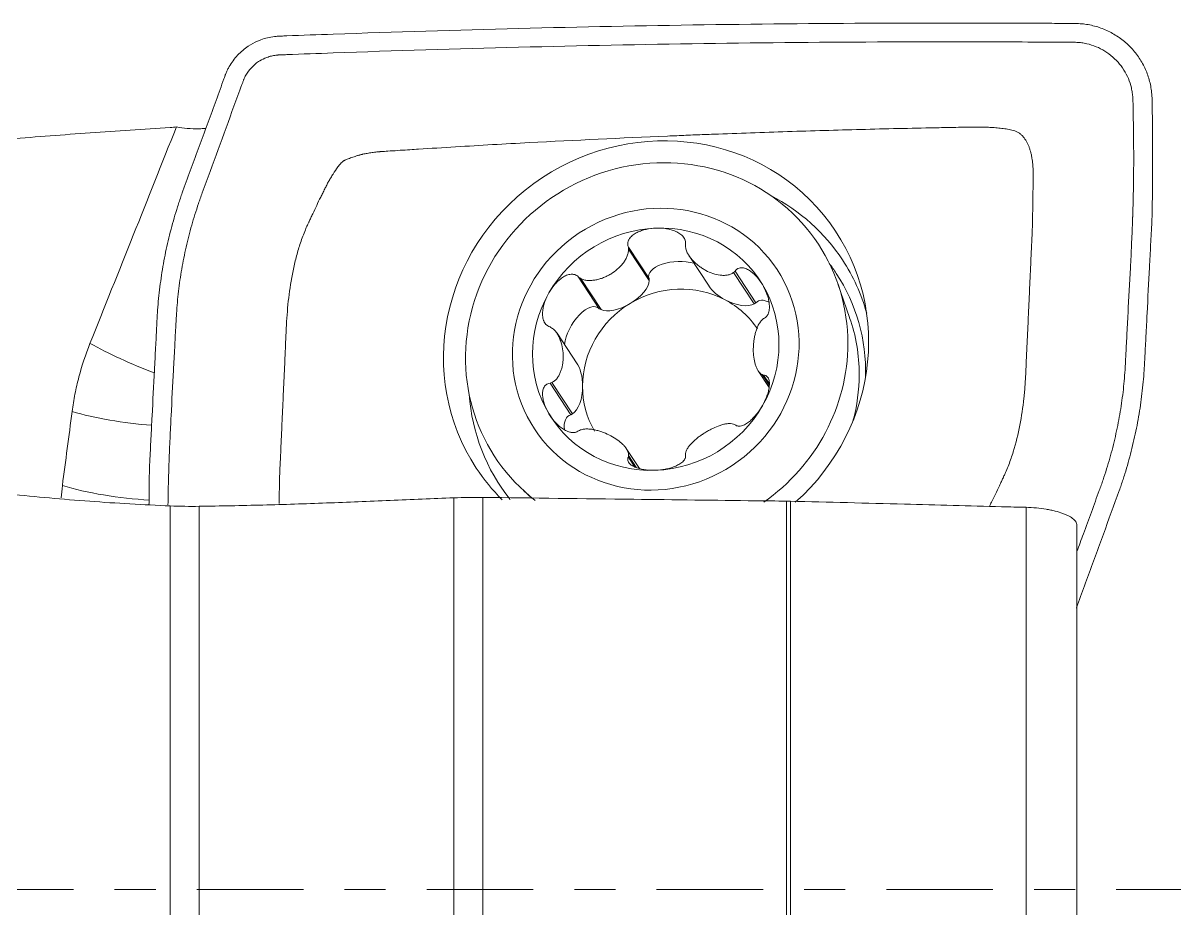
# Model space of a CAD drawing. Header units: millimetres. Extents: x -22 to 156, y -35 to 36.
# Drawn here: x 133.33 to 145.23, y -0.2 to 8.95 of the extents above; entities that cross this region are included whole.
import ezdxf

# ---------------------------------------------------------------- set-up
doc = ezdxf.new("R2010")
doc.units = ezdxf.units.MM
doc.linetypes.add('CENTER', pattern=[47.5, 22, -8.5, 8.5, -8.5])
doc.layers.add('1', color=4, linetype='Continuous')
doc.layers.add('SK4', color=2, linetype='CENTER')

msp = doc.modelspace()

# ---------------------------------------------------------------- linework, layer by layer
at = {"layer": '1', "lineweight": 18}
for p, q in [((139.583, 6.64), (139.798, 6.313)), ((140.21, 6.549), (140.417, 6.235)), ((139.069, 6.328), (139.283, 6.002)), ((139.798, 6.313), (139.797, 6.294)), ((140.687, 6.39), (140.901, 6.064)), ((141.869, 5.91), (141.748, 6.26)), ((139.301, 5.993), (139.283, 6.002)), ((140.901, 6.064), (140.884, 6.053)), ((139.054, 5.432), (138.846, 5.748)), ((140.923, 5.362), (141.038, 5.188)), ((140.981, 5.316), (141.038, 5.23)), ((138.774, 5.232), (138.989, 4.905)), ((139.006, 4.916), (138.989, 4.905)), ((139.698, 4.35), (139.561, 4.558)), ((139.583, 4.469), (139.65, 4.366)), ((138.5, 4.123), (138.585, 4.046)), ((144.218, -7.15), (144.218, 3.766))]:
    msp.add_line(p, q, dxfattribs=at)
at = {"layer": '1', "lineweight": 13}
for p, q in [((139.584, 6.618), (139.797, 6.294)), ((139.088, 6.317), (139.301, 5.993)), ((140.671, 6.377), (140.884, 6.053)), ((138.792, 5.24), (139.006, 4.916)), ((140.966, 5.323), (141.038, 5.213)), ((139.584, 4.486), (139.668, 4.359)), ((137.781, -7.032), (137.781, 4.048)), ((138.078, 4.052), (138.078, -7.19)), ((134.85, -7.876), (134.85, 3.964)), ((135.148, 3.96), (135.148, -7.863)), ((141.216, -1.539), (141.216, 4.014)), ((141.258, 4.013), (141.258, -1.542)), ((143.692, -7.628), (143.692, 3.95))]:
    msp.add_line(p, q, dxfattribs=at)
at = {"layer": '1', "lineweight": 18}
for centre, major_axis, ratio, start_param, end_param in [((139.869, 5.578), (-1.858, -1.222), 0.958644, 1.722104, 0), ((139.876, 5.569), (1.671, 1.099), 0.958644, 0, -2.82162), ((139.866, 5.584), (1.077, 0.709), 0.958644, 1.008079, 2.055277), ((139.866, 5.584), (1.077, 0.709), 0.958644, -0.039118, 1.008079), ((139.876, 5.569), (1.671, 1.099), 0.958644, -0.562717, 0), ((140.092, 6.347), (0.299, 0.015), 0.477772, 0.947105, -3.004332), ((139.529, 6.177), (0.259, 0.157), 0.467015, -1.572769, -0.285884), ((140.092, 5.239), (0.831, 0.547), 0.958644, 0.484481, 1.531678), ((140.656, 6.22), (0.26, -0.134), 0.498384, -2.433973, -1.593896), ((139.866, 5.584), (1.077, 0.709), 0.958644, -1.086316, -0.039118), ((139.866, 5.584), (1.077, 0.709), 0.958644, 2.055277, 3.102474), ((140.092, 5.239), (0.831, 0.547), 0.958644, 0.009953, 0.484481), ((140.656, 6.22), (0.26, -0.134), 0.498384, -1.593896, -0.307012), ((141.069, 5.83), (0.149, -0.249), 0.508046, 2.434131, -2.978458), ((139.116, 5.756), (0.152, 0.258), 0.475142, -0.139495, 2.325265), ((140.092, 5.239), (0.831, 0.547), 0.958644, 1.531678, 2.578876), ((139.529, 6.177), (0.259, 0.157), 0.467015, -2.859653, -1.572769), ((140.085, 5.251), (1.593, 1.048), 0.958644, -0.562717, -0.237759), ((139.876, 5.569), (1.671, 1.099), 0.958644, -1.539556, -0.562717), ((138.965, 5.196), (0.004, 0.294), 0.495448, -1.545751, -0.563978), ((140.085, 5.251), (1.593, 1.048), 0.958644, -0.825236, -0.562716), ((138.965, 5.196), (0.004, 0.294), 0.495448, -2.832635, -1.545751), ((140.092, 5.239), (-0.831, -0.547), 0.958644, -0.562717, -0.055153), ((139.866, 5.584), (1.077, 0.709), 0.958644, -2.133513, -1.086316), ((139.866, 5.584), (1.077, 0.709), 0.958644, 3.102474, -2.133513), ((139.116, 4.648), (0.149, -0.249), 0.508046, 2.982981, -2.271592), ((139.869, 5.578), (-1.858, -1.222), 0.958644, 0, 0.198825)]:
    msp.add_ellipse(centre, major_axis=major_axis, ratio=ratio, start_param=start_param, end_param=end_param, dxfattribs=at)
at = {"layer": '1', "lineweight": 13}
msp.add_ellipse((139.866, 5.584), major_axis=(1.253, 0.824), ratio=0.958644, dxfattribs=at)
for centre, major_axis, ratio, start_param, end_param in [((140.026, 5.341), (1.77, 1.165), 0.958644, 0, 0.493644), ((140.07, 5.273), (1.662, 1.094), 0.958644, 0, 0.065798), ((140.026, 5.341), (1.77, 1.165), 0.958644, -0.297252, 0), ((140.07, 5.273), (1.662, 1.094), 0.958644, -0.587163, 0), ((134.601, 5.549), (0.924, -0.383), 0.164295, -2.179973, -1.411954), ((140.026, 5.341), (1.77, 1.165), 0.958644, 2.647991, -3.052233), ((134.465, 5.038), (0.992, -0.123), 0.220425, -2.230133, -1.347026), ((134.369, 4.27), (0.992, -0.123), 0.220425, -2.236426, -1.271803)]:
    msp.add_ellipse(centre, major_axis=major_axis, ratio=ratio, start_param=start_param, end_param=end_param, dxfattribs=at)
at = {"layer": '1', "lineweight": 18}
for points, knots in [([(143.706, 8.953), (143.551, 8.954), (143.077, 8.955), (141.965, 8.954), (140.368, 8.94), (138.451, 8.902), (137.01, 8.858), (136.205, 8.828), (136.024, 8.821), (135.999, 8.82), (135.983, 8.819), (135.976, 8.819), (135.974, 8.819)], [0, 0, 0, 0, 0.060095, 0.184039, 0.431927, 0.679814, 0.927702, 0.989674, 0.993547, 0.997421, 0.999357, 1, 1, 1, 1]), ([(144.2, 8.95), (144.189, 8.95), (144.11, 8.951), (143.95, 8.952), (143.796, 8.953), (143.711, 8.953), (143.706, 8.953)], [0, 0, 0, 0, 0.058969, 0.484374, 0.970551, 1, 1, 1, 1]), ([(144.995, 8.165), (144.995, 8.167), (144.995, 8.174), (144.994, 8.186), (144.992, 8.221), (144.987, 8.27), (144.97, 8.358), (144.936, 8.462), (144.874, 8.58), (144.795, 8.686), (144.698, 8.777), (144.588, 8.851), (144.466, 8.907), (144.357, 8.936), (144.268, 8.948), (144.222, 8.95), (144.201, 8.95)], [0, 0, 0, 0, 0.003982, 0.017442, 0.030902, 0.08474, 0.138579, 0.246257, 0.353934, 0.461612, 0.56929, 0.676967, 0.784645, 0.892322, 0.946161, 1, 1, 1, 1]), ([(135.974, 8.819), (135.97, 8.819), (135.96, 8.819), (135.944, 8.817), (135.908, 8.814), (135.855, 8.804), (135.797, 8.787), (135.729, 8.759), (135.644, 8.713), (135.541, 8.626), (135.475, 8.537), (135.442, 8.473), (135.429, 8.445), (135.421, 8.425), (135.418, 8.417), (135.417, 8.415)], [0, 0, 0, 0, 0.016627, 0.041512, 0.066396, 0.165935, 0.265474, 0.315244, 0.464552, 0.66363, 0.862708, 0.912477, 0.962247, 0.987131, 1, 1, 1, 1]), ([(134.826, 3.976), (134.827, 4.048), (134.829, 4.159), (134.833, 4.28), (134.834, 4.334), (134.835, 4.353), (134.835, 4.365), (134.836, 4.375), (134.836, 4.385), (134.836, 4.397), (134.837, 4.412), (134.839, 4.461), (134.842, 4.544), (134.849, 4.701), (134.862, 4.975), (134.879, 5.288), (134.895, 5.592), (134.903, 5.749), (134.908, 5.846), (134.911, 5.895), (134.915, 5.972), (134.926, 6.106), (134.948, 6.298), (134.988, 6.527), (135.039, 6.753), (135.092, 6.94), (135.135, 7.07), (135.16, 7.143), (135.228, 7.328), (135.344, 7.647), (135.481, 8.023), (135.565, 8.252), (135.599, 8.344), (135.605, 8.361), (135.611, 8.376), (135.619, 8.394), (135.641, 8.437), (135.685, 8.496), (135.753, 8.554), (135.81, 8.585), (135.856, 8.603), (135.894, 8.615), (135.93, 8.621), (135.954, 8.624), (135.966, 8.625), (135.979, 8.625), (135.999, 8.626), (136.024, 8.627), (136.204, 8.634), (137.012, 8.664), (138.448, 8.708), (140.363, 8.746), (141.958, 8.76), (143.074, 8.761), (143.632, 8.759), (143.941, 8.758), (144.101, 8.756), (144.18, 8.756), (144.19, 8.756)], [0, 0, 0, 0, 0.016417, 0.025359, 0.027594, 0.028712, 0.029829, 0.030388, 0.030947, 0.032065, 0.033183, 0.0343, 0.043242, 0.052184, 0.070067, 0.105834, 0.123717, 0.139365, 0.1416, 0.146071, 0.150542, 0.159484, 0.177367, 0.19525, 0.213134, 0.231017, 0.239959, 0.244429, 0.2489, 0.284667, 0.320434, 0.338317, 0.340552, 0.34167, 0.342788, 0.345023, 0.347259, 0.3562, 0.365142, 0.371848, 0.374083, 0.378554, 0.383025, 0.384143, 0.385261, 0.386378, 0.387496, 0.389731, 0.391967, 0.427733, 0.5708, 0.713867, 0.856933, 0.928467, 0.964233, 0.982117, 0.997765, 1, 1, 1, 1]), ([(144.19, 8.756), (144.208, 8.756), (144.242, 8.754), (144.311, 8.745), (144.394, 8.722), (144.487, 8.68), (144.571, 8.622), (144.645, 8.552), (144.706, 8.471), (144.752, 8.381), (144.778, 8.301), (144.791, 8.234), (144.795, 8.196), (144.797, 8.171), (144.797, 8.158), (144.797, 8.144), (144.798, 8.124), (144.798, 8.1), (144.8, 8.002), (144.803, 7.836), (144.805, 7.601), (144.804, 7.366), (144.8, 7.17), (144.797, 7.043), (144.795, 6.989), (144.794, 6.97), (144.794, 6.957), (144.794, 6.948), (144.793, 6.938), (144.793, 6.926), (144.792, 6.911), (144.791, 6.862), (144.787, 6.779), (144.781, 6.622), (144.767, 6.348), (144.75, 6.035), (144.734, 5.731), (144.726, 5.574), (144.721, 5.477), (144.719, 5.428), (144.714, 5.351), (144.704, 5.217), (144.681, 5.025), (144.641, 4.796), (144.59, 4.569), (144.537, 4.383), (144.495, 4.253), (144.469, 4.18), (144.402, 3.995), (144.318, 3.765), (144.24, 3.554), (144.218, 3.493)], [0, 0, 0, 0, 0.010076, 0.020152, 0.040303, 0.060455, 0.080606, 0.100758, 0.120909, 0.141061, 0.161212, 0.171288, 0.181364, 0.183883, 0.186402, 0.188921, 0.19144, 0.196478, 0.201515, 0.241818, 0.282122, 0.322425, 0.362728, 0.382879, 0.387917, 0.390436, 0.392955, 0.394214, 0.395474, 0.397993, 0.400512, 0.403031, 0.423182, 0.443334, 0.483637, 0.564243, 0.604546, 0.639811, 0.644849, 0.654925, 0.665001, 0.685152, 0.725455, 0.765758, 0.806062, 0.846365, 0.866516, 0.876592, 0.886668, 0.967274, 1, 1, 1, 1]), ([(135.417, 8.415), (135.416, 8.412), (135.412, 8.4), (135.381, 8.315), (135.295, 8.079), (135.158, 7.706), (135.048, 7.403), (134.99, 7.245), (134.988, 7.239)], [0, 0, 0, 0, 0.005762, 0.02963, 0.220574, 0.60246, 0.984346, 1, 1, 1, 1]), ([(144.916, 5.429), (144.917, 5.447), (144.919, 5.476), (144.923, 5.573), (144.932, 5.73), (144.947, 6.035), (144.963, 6.35), (144.978, 6.625), (144.986, 6.783), (144.99, 6.866), (144.993, 6.916), (144.993, 6.93), (144.994, 6.943), (144.995, 6.952), (144.995, 6.962), (144.995, 6.975), (144.995, 6.994), (144.996, 7.048), (144.998, 7.176), (145, 7.373), (145, 7.609), (144.999, 7.845), (144.997, 8.012), (144.996, 8.11), (144.995, 8.135), (144.995, 8.153), (144.995, 8.162), (144.995, 8.165)], [0, 0, 0, 0, 0.020172, 0.030957, 0.106451, 0.19273, 0.365288, 0.451567, 0.494707, 0.537846, 0.543238, 0.548631, 0.554023, 0.55672, 0.559416, 0.564808, 0.570201, 0.580986, 0.624125, 0.710404, 0.796683, 0.882962, 0.969241, 0.980026, 0.990811, 0.996203, 1, 1, 1, 1]), ([(131.543, 7.613), (131.818, 7.639), (132.093, 7.664), (132.644, 7.712), (132.919, 7.735), (133.47, 7.779), (133.746, 7.8), (134.297, 7.84), (134.574, 7.858), (134.85, 7.876)], [0, 0, 0, 0, 0.25, 0.25, 0.5, 0.5, 0.75, 0.75, 1, 1, 1, 1]), ([(137.035, 7.627), (137.039, 7.627), (137.056, 7.628), (137.114, 7.632), (137.267, 7.642), (137.473, 7.655), (137.928, 7.684), (138.779, 7.732), (139.542, 7.768), (140.115, 7.792), (140.274, 7.799), (140.529, 7.808), (140.974, 7.825), (141.608, 7.845), (142.239, 7.862), (142.693, 7.871), (142.9, 7.876), (143.05, 7.878), (143.108, 7.879), (143.128, 7.88), (143.132, 7.88)], [0, 0, 0, 0, 0.005977, 0.021447, 0.036918, 0.067858, 0.129739, 0.253502, 0.485556, 0.501026, 0.531967, 0.562907, 0.624789, 0.748551, 0.872313, 0.934194, 0.965135, 0.980605, 0.996075, 1, 1, 1, 1]), ([(143.132, 7.88), (143.157, 7.88), (143.168, 7.88), (143.193, 7.88), (143.224, 7.88), (143.267, 7.879), (143.318, 7.877), (143.379, 7.873), (143.441, 7.867), (143.492, 7.86), (143.532, 7.853), (143.572, 7.842), (143.61, 7.826), (143.642, 7.802), (143.663, 7.78), (143.682, 7.756), (143.703, 7.721), (143.721, 7.685), (143.733, 7.646), (143.74, 7.622), (143.747, 7.593), (143.754, 7.553), (143.762, 7.498), (143.765, 7.447), (143.766, 7.413), (143.766, 7.39), (143.766, 7.38), (143.766, 7.376), (143.766, 7.376)], [0, 0, 0, 0, 0.027382, 0.058743, 0.090103, 0.121463, 0.184183, 0.246904, 0.309624, 0.372345, 0.403705, 0.435065, 0.497785, 0.529146, 0.560506, 0.591866, 0.623226, 0.685947, 0.717307, 0.748667, 0.764347, 0.811387, 0.874108, 0.936828, 0.968188, 0.983869, 0.999549, 1, 1, 1, 1]), ([(136.642, 7.532), (136.642, 7.532), (136.643, 7.532), (136.645, 7.533), (136.649, 7.535), (136.656, 7.538), (136.669, 7.544), (136.697, 7.555), (136.737, 7.57), (136.773, 7.581), (136.795, 7.587), (136.801, 7.589), (136.804, 7.59), (136.807, 7.591), (136.813, 7.592), (136.822, 7.595), (136.832, 7.597), (136.853, 7.602), (136.886, 7.609), (136.926, 7.615), (136.96, 7.62), (136.985, 7.622), (137.003, 7.624), (137.021, 7.626), (137.019, 7.626), (137.035, 7.627)], [0, 0, 0, 0, 0.000109, 0.007969, 0.015828, 0.031546, 0.062982, 0.125855, 0.2516, 0.377346, 0.408782, 0.416641, 0.4245, 0.432359, 0.440218, 0.471655, 0.503091, 0.518809, 0.628837, 0.754582, 0.817455, 0.880328, 0.9432, 0.974637, 1, 1, 1, 1]), ([(136.446, 7.24), (136.449, 7.247), (136.456, 7.26), (136.469, 7.286), (136.48, 7.307), (136.489, 7.323), (136.492, 7.328), (136.495, 7.333), (136.498, 7.34), (136.503, 7.347), (136.514, 7.366), (136.539, 7.407), (136.572, 7.456), (136.604, 7.496), (136.622, 7.515), (136.632, 7.524), (136.637, 7.528), (136.64, 7.53), (136.641, 7.531), (136.642, 7.532)], [0, 0, 0, 0, 0.06245, 0.124961, 0.249982, 0.265609, 0.281237, 0.300772, 0.312492, 0.343748, 0.375003, 0.500024, 0.750066, 0.875088, 0.937598, 0.968853, 0.984481, 0.992295, 1, 1, 1, 1]), ([(143.766, 7.376), (143.766, 7.373), (143.766, 7.359), (143.766, 7.336), (143.765, 7.303), (143.764, 7.221), (143.763, 7.115), (143.761, 7.016), (143.76, 6.958), (143.76, 6.942), (143.76, 6.934), (143.76, 6.925), (143.759, 6.909), (143.759, 6.89), (143.759, 6.871), (143.758, 6.86), (143.758, 6.856), (143.758, 6.852)], [0, 0, 0, 0, 0.011289, 0.062162, 0.124775, 0.25, 0.50045, 0.750901, 0.813514, 0.829167, 0.84482, 0.860473, 0.876126, 0.938739, 0.970045, 0.985698, 1, 1, 1, 1]), ([(134.988, 7.239), (134.983, 7.226), (134.972, 7.195), (134.947, 7.124), (134.903, 6.989), (134.848, 6.794), (134.794, 6.557), (134.753, 6.318), (134.729, 6.118), (134.718, 5.978), (134.714, 5.916), (134.713, 5.895), (134.713, 5.894)], [0, 0, 0, 0, 0.029559, 0.07354, 0.161503, 0.337428, 0.513353, 0.689279, 0.865204, 0.953166, 0.997148, 1, 1, 1, 1]), ([(136.281, 6.898), (136.283, 6.901), (136.287, 6.91), (136.294, 6.924), (136.301, 6.94), (136.311, 6.961), (136.333, 7.006), (136.362, 7.069), (136.397, 7.141), (136.421, 7.19), (136.435, 7.219), (136.442, 7.233), (136.446, 7.24), (136.446, 7.24)], [0, 0, 0, 0, 0.014067, 0.061013, 0.123608, 0.186204, 0.248799, 0.49918, 0.749562, 0.874752, 0.937348, 0.999943, 1, 1, 1, 1]), ([(136.048, 5.799), (136.051, 5.849), (136.056, 5.941), (136.073, 6.126), (136.1, 6.312), (136.14, 6.497), (136.178, 6.634), (136.216, 6.745), (136.248, 6.823), (136.263, 6.859), (136.275, 6.884), (136.279, 6.894), (136.281, 6.898), (136.281, 6.898)], [0, 0, 0, 0, 0.121163, 0.246485, 0.497129, 0.62245, 0.747772, 0.873094, 0.935755, 0.967086, 0.982751, 0.998416, 1, 1, 1, 1]), ([(139.866, 6.835), (139.833, 6.834), (139.8, 6.83), (139.751, 6.819), (139.735, 6.815), (139.704, 6.804), (139.689, 6.798), (139.659, 6.784), (139.645, 6.775), (139.626, 6.761), (139.62, 6.756), (139.608, 6.744), (139.602, 6.738), (139.595, 6.728), (139.593, 6.725), (139.589, 6.718), (139.587, 6.714), (139.582, 6.703), (139.579, 6.696), (139.577, 6.684), (139.577, 6.68), (139.576, 6.671), (139.577, 6.667), (139.578, 6.655), (139.58, 6.647), (139.583, 6.64)], [0, 0, 0, 0, 0.25, 0.25, 0.375, 0.375, 0.5, 0.5, 0.625, 0.625, 0.6875, 0.6875, 0.75, 0.75, 0.78125, 0.78125, 0.8125, 0.8125, 0.875, 0.875, 0.90625, 0.90625, 0.9375, 0.9375, 1, 1, 1, 1]), ([(139.866, 6.835), (139.899, 6.836), (139.932, 6.835), (139.981, 6.828), (139.997, 6.825), (140.029, 6.817), (140.045, 6.812), (140.076, 6.8), (140.091, 6.792), (140.112, 6.779), (140.119, 6.774), (140.132, 6.764), (140.139, 6.758), (140.15, 6.746), (140.155, 6.74), (140.161, 6.729), (140.163, 6.725), (140.167, 6.718), (140.169, 6.714), (140.172, 6.702), (140.174, 6.694), (140.175, 6.678), (140.174, 6.67), (140.172, 6.662)], [0, 0, 0, 0, 0.25, 0.25, 0.375, 0.375, 0.5, 0.5, 0.625, 0.625, 0.6875, 0.6875, 0.75, 0.75, 0.8125, 0.8125, 0.84375, 0.84375, 0.875, 0.875, 0.9375, 0.9375, 1, 1, 1, 1]), ([(143.758, 6.852), (143.758, 6.851), (143.758, 6.846), (143.757, 6.827), (143.756, 6.798), (143.753, 6.742), (143.748, 6.634), (143.741, 6.478), (143.733, 6.291), (143.724, 6.105), (143.716, 5.917), (143.707, 5.73), (143.7, 5.578), (143.694, 5.446), (143.692, 5.384), (143.69, 5.357), (143.69, 5.357)], [0, 0, 0, 0, 0.001347, 0.016946, 0.032546, 0.063745, 0.126144, 0.250941, 0.375739, 0.500536, 0.625333, 0.750131, 0.874928, 0.937327, 0.999725, 1, 1, 1, 1]), ([(139.088, 6.317), (139.099, 6.31), (139.112, 6.305), (139.131, 6.3), (139.138, 6.298), (139.151, 6.296), (139.158, 6.295), (139.179, 6.294), (139.192, 6.294), (139.22, 6.296), (139.233, 6.298), (139.26, 6.303), (139.274, 6.306), (139.3, 6.314), (139.314, 6.318), (139.339, 6.329), (139.352, 6.334), (139.377, 6.347), (139.389, 6.353), (139.425, 6.375), (139.448, 6.391), (139.49, 6.428), (139.509, 6.448), (139.535, 6.48), (139.542, 6.491), (139.557, 6.515), (139.563, 6.527), (139.571, 6.545), (139.573, 6.552), (139.578, 6.565), (139.579, 6.571), (139.584, 6.591), (139.585, 6.604), (139.584, 6.618)], [0, 0, 0, 0, 0.0625, 0.0625, 0.09375, 0.09375, 0.125, 0.125, 0.1875, 0.1875, 0.25, 0.25, 0.3125, 0.3125, 0.375, 0.375, 0.4375, 0.4375, 0.5, 0.5, 0.625, 0.625, 0.75, 0.75, 0.8125, 0.8125, 0.875, 0.875, 0.90625, 0.90625, 0.9375, 0.9375, 1, 1, 1, 1]), ([(140.174, 6.64), (140.176, 6.627), (140.179, 6.614), (140.186, 6.594), (140.189, 6.588), (140.195, 6.575), (140.198, 6.569), (140.208, 6.551), (140.216, 6.54), (140.233, 6.518), (140.242, 6.507), (140.262, 6.487), (140.272, 6.477), (140.292, 6.459), (140.303, 6.45), (140.325, 6.434), (140.337, 6.426), (140.36, 6.411), (140.371, 6.404), (140.407, 6.385), (140.432, 6.375), (140.481, 6.358), (140.506, 6.352), (140.544, 6.348), (140.556, 6.347), (140.581, 6.347), (140.593, 6.348), (140.611, 6.351), (140.617, 6.352), (140.629, 6.355), (140.634, 6.357), (140.651, 6.364), (140.661, 6.37), (140.671, 6.377)], [0, 0, 0, 0, 0.0625, 0.0625, 0.09375, 0.09375, 0.125, 0.125, 0.1875, 0.1875, 0.25, 0.25, 0.3125, 0.3125, 0.375, 0.375, 0.4375, 0.4375, 0.5, 0.5, 0.625, 0.625, 0.75, 0.75, 0.8125, 0.8125, 0.875, 0.875, 0.90625, 0.90625, 0.9375, 0.9375, 1, 1, 1, 1]), ([(138.763, 6.167), (138.78, 6.196), (138.798, 6.224), (138.83, 6.261), (138.842, 6.274), (138.866, 6.297), (138.878, 6.307), (138.905, 6.327), (138.919, 6.336), (138.941, 6.346), (138.949, 6.349), (138.964, 6.354), (138.972, 6.356), (138.988, 6.359), (138.996, 6.36), (139.009, 6.359), (139.013, 6.358), (139.021, 6.357), (139.025, 6.356), (139.036, 6.352), (139.044, 6.349), (139.057, 6.34), (139.063, 6.335), (139.069, 6.328)], [0, 0, 0, 0, 0.25, 0.25, 0.375, 0.375, 0.5, 0.5, 0.625, 0.625, 0.6875, 0.6875, 0.75, 0.75, 0.8125, 0.8125, 0.84375, 0.84375, 0.875, 0.875, 0.9375, 0.9375, 1, 1, 1, 1]), ([(140.968, 6.251), (140.952, 6.279), (140.933, 6.305), (140.902, 6.34), (140.891, 6.352), (140.868, 6.373), (140.856, 6.383), (140.831, 6.4), (140.818, 6.408), (140.797, 6.417), (140.79, 6.419), (140.776, 6.423), (140.769, 6.425), (140.758, 6.426), (140.754, 6.426), (140.747, 6.426), (140.743, 6.426), (140.733, 6.424), (140.726, 6.422), (140.716, 6.418), (140.713, 6.416), (140.707, 6.412), (140.704, 6.41), (140.696, 6.403), (140.691, 6.397), (140.687, 6.39)], [0, 0, 0, 0, 0.25, 0.25, 0.375, 0.375, 0.5, 0.5, 0.625, 0.625, 0.6875, 0.6875, 0.75, 0.75, 0.78125, 0.78125, 0.8125, 0.8125, 0.875, 0.875, 0.90625, 0.90625, 0.9375, 0.9375, 1, 1, 1, 1]), ([(140.968, 6.251), (140.985, 6.224), (140.999, 6.195), (141.017, 6.149), (141.022, 6.134), (141.031, 6.102), (141.034, 6.086), (141.039, 6.053), (141.041, 6.037), (141.04, 6.012), (141.04, 6.004), (141.038, 5.987), (141.037, 5.979), (141.033, 5.963), (141.03, 5.955), (141.025, 5.944), (141.023, 5.94), (141.02, 5.933), (141.017, 5.93), (141.011, 5.921), (141.005, 5.915), (140.994, 5.906), (140.988, 5.902), (140.981, 5.9)], [0, 0, 0, 0, 0.25, 0.25, 0.375, 0.375, 0.5, 0.5, 0.625, 0.625, 0.6875, 0.6875, 0.75, 0.75, 0.8125, 0.8125, 0.84375, 0.84375, 0.875, 0.875, 0.9375, 0.9375, 1, 1, 1, 1]), ([(138.763, 6.167), (138.747, 6.139), (138.732, 6.109), (138.716, 6.062), (138.711, 6.046), (138.703, 6.014), (138.7, 5.997), (138.696, 5.964), (138.696, 5.948), (138.698, 5.923), (138.699, 5.914), (138.702, 5.898), (138.704, 5.89), (138.708, 5.878), (138.71, 5.874), (138.713, 5.867), (138.715, 5.863), (138.722, 5.852), (138.726, 5.846), (138.735, 5.837), (138.738, 5.834), (138.745, 5.829), (138.748, 5.827), (138.758, 5.821), (138.766, 5.818), (138.774, 5.815)], [0, 0, 0, 0, 0.25, 0.25, 0.375, 0.375, 0.5, 0.5, 0.625, 0.625, 0.6875, 0.6875, 0.75, 0.75, 0.78125, 0.78125, 0.8125, 0.8125, 0.875, 0.875, 0.90625, 0.90625, 0.9375, 0.9375, 1, 1, 1, 1]), ([(134.713, 5.894), (134.712, 5.875), (134.711, 5.847), (134.706, 5.75), (134.698, 5.592), (134.682, 5.288), (134.666, 4.973), (134.652, 4.697), (134.644, 4.54), (134.639, 4.456), (134.637, 4.407), (134.636, 4.392), (134.635, 4.38), (134.635, 4.37), (134.634, 4.361), (134.634, 4.348), (134.634, 4.329), (134.633, 4.274), (134.631, 4.155), (134.63, 4.045), (134.63, 3.975)], [0, 0, 0, 0, 0.028769, 0.044152, 0.151827, 0.274885, 0.521001, 0.644059, 0.705588, 0.767117, 0.774808, 0.782499, 0.79019, 0.794036, 0.797881, 0.805572, 0.813263, 0.828646, 0.890175, 1, 1, 1, 1]), ([(140.966, 5.886), (140.957, 5.878), (140.949, 5.869), (140.938, 5.852), (140.934, 5.847), (140.927, 5.835), (140.924, 5.829), (140.916, 5.811), (140.911, 5.798), (140.901, 5.772), (140.898, 5.759), (140.891, 5.732), (140.888, 5.718), (140.883, 5.691), (140.881, 5.677), (140.878, 5.649), (140.876, 5.635), (140.875, 5.608), (140.874, 5.594), (140.874, 5.554), (140.876, 5.527), (140.882, 5.476), (140.887, 5.451), (140.898, 5.417), (140.902, 5.406), (140.911, 5.384), (140.916, 5.374), (140.924, 5.361), (140.928, 5.356), (140.934, 5.348), (140.938, 5.344), (140.949, 5.333), (140.957, 5.327), (140.966, 5.323)], [0, 0, 0, 0, 0.0625, 0.0625, 0.09375, 0.09375, 0.125, 0.125, 0.1875, 0.1875, 0.25, 0.25, 0.3125, 0.3125, 0.375, 0.375, 0.4375, 0.4375, 0.5, 0.5, 0.625, 0.625, 0.75, 0.75, 0.8125, 0.8125, 0.875, 0.875, 0.90625, 0.90625, 0.9375, 0.9375, 1, 1, 1, 1]), ([(135.981, 4.305), (135.981, 4.305), (135.981, 4.311), (135.982, 4.329), (135.983, 4.359), (135.986, 4.414), (135.991, 4.522), (135.998, 4.678), (136.006, 4.865), (136.015, 5.052), (136.023, 5.239), (136.032, 5.425), (136.039, 5.581), (136.044, 5.706), (136.047, 5.768), (136.048, 5.794)], [0, 0, 0, 0, 0.001347, 0.016951, 0.032555, 0.063763, 0.126179, 0.25101, 0.375842, 0.500674, 0.625505, 0.750337, 0.875168, 0.937584, 1, 1, 1, 1]), ([(138.792, 5.24), (138.804, 5.245), (138.814, 5.252), (138.828, 5.263), (138.832, 5.268), (138.841, 5.277), (138.845, 5.281), (138.856, 5.296), (138.862, 5.306), (138.874, 5.328), (138.879, 5.34), (138.888, 5.364), (138.892, 5.376), (138.899, 5.401), (138.902, 5.413), (138.906, 5.439), (138.907, 5.452), (138.91, 5.479), (138.91, 5.492), (138.91, 5.533), (138.908, 5.56), (138.899, 5.615), (138.893, 5.642), (138.879, 5.682), (138.874, 5.695), (138.862, 5.72), (138.856, 5.732), (138.845, 5.75), (138.841, 5.756), (138.832, 5.767), (138.828, 5.772), (138.814, 5.787), (138.804, 5.796), (138.792, 5.803)], [0, 0, 0, 0, 0.0625, 0.0625, 0.09375, 0.09375, 0.125, 0.125, 0.1875, 0.1875, 0.25, 0.25, 0.3125, 0.3125, 0.375, 0.375, 0.4375, 0.4375, 0.5, 0.5, 0.625, 0.625, 0.75, 0.75, 0.8125, 0.8125, 0.875, 0.875, 0.90625, 0.90625, 0.9375, 0.9375, 1, 1, 1, 1]), ([(134.02, 5.644), (133.975, 5.53), (133.937, 5.414), (133.89, 5.238), (133.877, 5.179), (133.853, 5.06), (133.843, 5), (133.836, 4.94)], [0, 0, 0, 0, 0.5, 0.5, 0.75, 0.75, 1, 1, 1, 1]), ([(143.69, 5.357), (143.69, 5.351), (143.69, 5.338), (143.688, 5.315), (143.686, 5.277), (143.681, 5.193), (143.666, 5.03), (143.633, 4.797), (143.576, 4.567), (143.523, 4.412), (143.491, 4.334), (143.475, 4.298), (143.464, 4.273), (143.459, 4.262), (143.458, 4.259), (143.457, 4.258)], [0, 0, 0, 0, 0.01533, 0.030935, 0.062144, 0.124562, 0.2494, 0.499074, 0.748748, 0.873585, 0.936004, 0.967213, 0.982817, 0.998422, 1, 1, 1, 1]), ([(144.641, 4.084), (144.646, 4.096), (144.658, 4.128), (144.682, 4.199), (144.726, 4.334), (144.781, 4.529), (144.835, 4.766), (144.877, 5.005), (144.9, 5.205), (144.911, 5.345), (144.915, 5.406), (144.916, 5.428), (144.916, 5.429)], [0, 0, 0, 0, 0.029563, 0.073545, 0.161507, 0.337432, 0.513357, 0.689282, 0.865207, 0.953169, 0.99715, 1, 1, 1, 1]), ([(140.968, 5), (140.985, 5.029), (140.999, 5.059), (141.017, 5.104), (141.022, 5.12), (141.031, 5.151), (141.034, 5.166), (141.039, 5.197), (141.041, 5.212), (141.04, 5.235), (141.04, 5.242), (141.038, 5.257), (141.037, 5.264), (141.034, 5.273), (141.033, 5.277), (141.03, 5.283), (141.029, 5.286), (141.024, 5.294), (141.02, 5.299), (141.013, 5.305), (141.01, 5.307), (141.005, 5.31), (141.003, 5.312), (140.994, 5.315), (140.988, 5.316), (140.981, 5.316)], [0, 0, 0, 0, 0.25, 0.25, 0.375, 0.375, 0.5, 0.5, 0.625, 0.625, 0.6875, 0.6875, 0.75, 0.75, 0.78125, 0.78125, 0.8125, 0.8125, 0.875, 0.875, 0.90625, 0.90625, 0.9375, 0.9375, 1, 1, 1, 1]), ([(138.763, 4.916), (138.747, 4.944), (138.732, 4.972), (138.716, 5.017), (138.711, 5.032), (138.703, 5.062), (138.7, 5.077), (138.696, 5.108), (138.696, 5.123), (138.698, 5.146), (138.699, 5.153), (138.702, 5.168), (138.704, 5.175), (138.71, 5.188), (138.713, 5.195), (138.719, 5.204), (138.722, 5.206), (138.727, 5.212), (138.73, 5.214), (138.738, 5.221), (138.745, 5.225), (138.759, 5.23), (138.766, 5.231), (138.774, 5.232)], [0, 0, 0, 0, 0.25, 0.25, 0.375, 0.375, 0.5, 0.5, 0.625, 0.625, 0.6875, 0.6875, 0.75, 0.75, 0.8125, 0.8125, 0.84375, 0.84375, 0.875, 0.875, 0.9375, 0.9375, 1, 1, 1, 1]), ([(140.968, 5), (140.952, 4.972), (140.933, 4.944), (140.902, 4.905), (140.891, 4.892), (140.868, 4.868), (140.856, 4.856), (140.831, 4.834), (140.818, 4.824), (140.797, 4.811), (140.79, 4.807), (140.776, 4.8), (140.769, 4.797), (140.754, 4.792), (140.747, 4.79), (140.736, 4.788), (140.733, 4.788), (140.726, 4.788), (140.722, 4.788), (140.713, 4.789), (140.706, 4.791), (140.695, 4.796), (140.691, 4.799), (140.687, 4.803)], [0, 0, 0, 0, 0.25, 0.25, 0.375, 0.375, 0.5, 0.5, 0.625, 0.625, 0.6875, 0.6875, 0.75, 0.75, 0.8125, 0.8125, 0.84375, 0.84375, 0.875, 0.875, 0.9375, 0.9375, 1, 1, 1, 1]), ([(138.763, 4.916), (138.78, 4.889), (138.798, 4.863), (138.83, 4.826), (138.842, 4.814), (138.865, 4.791), (138.878, 4.781), (138.905, 4.761), (138.919, 4.752), (138.941, 4.741), (138.948, 4.737), (138.964, 4.731), (138.972, 4.729), (138.984, 4.726), (138.988, 4.725), (138.996, 4.724), (139, 4.723), (139.013, 4.722), (139.02, 4.723), (139.032, 4.724), (139.036, 4.725), (139.043, 4.727), (139.047, 4.729), (139.057, 4.733), (139.063, 4.737), (139.069, 4.741)], [0, 0, 0, 0, 0.25, 0.25, 0.375, 0.375, 0.5, 0.5, 0.625, 0.625, 0.6875, 0.6875, 0.75, 0.75, 0.78125, 0.78125, 0.8125, 0.8125, 0.875, 0.875, 0.90625, 0.90625, 0.9375, 0.9375, 1, 1, 1, 1]), ([(140.174, 4.509), (140.176, 4.519), (140.179, 4.529), (140.186, 4.545), (140.189, 4.55), (140.195, 4.56), (140.198, 4.565), (140.209, 4.58), (140.216, 4.59), (140.233, 4.609), (140.243, 4.619), (140.262, 4.637), (140.272, 4.646), (140.293, 4.663), (140.303, 4.672), (140.325, 4.688), (140.337, 4.696), (140.36, 4.712), (140.372, 4.719), (140.396, 4.734), (140.408, 4.741), (140.432, 4.754), (140.444, 4.76), (140.482, 4.778), (140.506, 4.788), (140.537, 4.799), (140.543, 4.801), (140.556, 4.804), (140.562, 4.806), (140.581, 4.811), (140.593, 4.813), (140.611, 4.815), (140.617, 4.816), (140.628, 4.816), (140.634, 4.816), (140.651, 4.815), (140.661, 4.813), (140.671, 4.809)], [0, 0, 0, 0, 0.0625, 0.0625, 0.09375, 0.09375, 0.125, 0.125, 0.1875, 0.1875, 0.25, 0.25, 0.3125, 0.3125, 0.375, 0.375, 0.4375, 0.4375, 0.5, 0.5, 0.5625, 0.5625, 0.625, 0.625, 0.75, 0.75, 0.78125, 0.78125, 0.8125, 0.8125, 0.875, 0.875, 0.90625, 0.90625, 0.9375, 0.9375, 1, 1, 1, 1]), ([(139.088, 4.749), (139.093, 4.751), (139.099, 4.753), (139.112, 4.756), (139.119, 4.757), (139.138, 4.76), (139.152, 4.76), (139.172, 4.759), (139.179, 4.759), (139.193, 4.757), (139.199, 4.757), (139.22, 4.754), (139.233, 4.751), (139.261, 4.744), (139.274, 4.741), (139.301, 4.732), (139.314, 4.728), (139.352, 4.713), (139.377, 4.702), (139.425, 4.676), (139.447, 4.663), (139.489, 4.633), (139.509, 4.617), (139.534, 4.592), (139.542, 4.583), (139.557, 4.565), (139.563, 4.556), (139.571, 4.541), (139.573, 4.536), (139.578, 4.527), (139.579, 4.522), (139.584, 4.506), (139.585, 4.496), (139.584, 4.486)], [0, 0, 0, 0, 0.03125, 0.03125, 0.0625, 0.0625, 0.125, 0.125, 0.15625, 0.15625, 0.1875, 0.1875, 0.25, 0.25, 0.3125, 0.3125, 0.375, 0.375, 0.5, 0.5, 0.625, 0.625, 0.75, 0.75, 0.8125, 0.8125, 0.875, 0.875, 0.90625, 0.90625, 0.9375, 0.9375, 1, 1, 1, 1]), ([(139.866, 4.333), (139.833, 4.331), (139.8, 4.333), (139.751, 4.338), (139.735, 4.341), (139.704, 4.347), (139.689, 4.352), (139.659, 4.362), (139.645, 4.368), (139.619, 4.382), (139.607, 4.39), (139.592, 4.405), (139.588, 4.41), (139.582, 4.421), (139.579, 4.427), (139.576, 4.439), (139.576, 4.445), (139.578, 4.457), (139.58, 4.463), (139.583, 4.469)], [0, 0, 0, 0, 0.25, 0.25, 0.375, 0.375, 0.5, 0.5, 0.625, 0.625, 0.75, 0.75, 0.8125, 0.8125, 0.875, 0.875, 0.9375, 0.9375, 1, 1, 1, 1]), ([(139.866, 4.333), (139.899, 4.334), (139.932, 4.338), (139.981, 4.347), (139.997, 4.351), (140.029, 4.36), (140.045, 4.365), (140.076, 4.378), (140.091, 4.385), (140.112, 4.397), (140.119, 4.401), (140.132, 4.411), (140.139, 4.416), (140.15, 4.426), (140.155, 4.432), (140.161, 4.44), (140.163, 4.443), (140.167, 4.45), (140.169, 4.453), (140.172, 4.462), (140.174, 4.468), (140.175, 4.48), (140.174, 4.486), (140.172, 4.492)], [0, 0, 0, 0, 0.25, 0.25, 0.375, 0.375, 0.5, 0.5, 0.625, 0.625, 0.6875, 0.6875, 0.75, 0.75, 0.8125, 0.8125, 0.84375, 0.84375, 0.875, 0.875, 0.9375, 0.9375, 1, 1, 1, 1]), ([(134.85, 3.964), (134.711, 3.97), (134.572, 3.977), (134.295, 3.993), (134.156, 4.002), (133.879, 4.023), (133.741, 4.034), (133.464, 4.059), (133.326, 4.073), (133.05, 4.103), (132.912, 4.119), (132.637, 4.153), (132.499, 4.172), (132.088, 4.231), (131.815, 4.276), (131.543, 4.325)], [0, 0, 0, 0, 0.125, 0.125, 0.25, 0.25, 0.375, 0.375, 0.5, 0.5, 0.625, 0.625, 0.75, 0.75, 1, 1, 1, 1]), ([(135.975, 3.988), (135.975, 4.006), (135.976, 4.067), (135.977, 4.141), (135.979, 4.198), (135.979, 4.215), (135.979, 4.223), (135.979, 4.231), (135.98, 4.247), (135.98, 4.267), (135.98, 4.285), (135.981, 4.297), (135.98, 4.3), (135.981, 4.305)], [0, 0, 0, 0, 0.174129, 0.588181, 0.691695, 0.717573, 0.743451, 0.769329, 0.795208, 0.898721, 0.950478, 0.976356, 1, 1, 1, 1]), ([(143.457, 4.258), (143.456, 4.255), (143.452, 4.247), (143.445, 4.232), (143.438, 4.216), (143.428, 4.195), (143.406, 4.15), (143.376, 4.087), (143.342, 4.016), (143.321, 3.974), (143.314, 3.959)], [0, 0, 0, 0, 0.016117, 0.069905, 0.141623, 0.213341, 0.285058, 0.57193, 0.858801, 1, 1, 1, 1]), ([(137.781, 4.048), (137.671, 4.044), (137.561, 4.04), (137.342, 4.031), (137.232, 4.026), (136.903, 4.013), (136.683, 4.003), (136.244, 3.986), (136.025, 3.979), (135.696, 3.971), (135.586, 3.968), (135.367, 3.964), (135.258, 3.962), (135.148, 3.96)], [0, 0, 0, 0, 0.125, 0.125, 0.25, 0.25, 0.5, 0.5, 0.75, 0.75, 0.875, 0.875, 1, 1, 1, 1]), ([(138.078, 4.052), (138.028, 4.052), (137.978, 4.052), (137.879, 4.051), (137.83, 4.05), (137.781, 4.048)], [0, 0, 0, 0, 0.5, 0.5, 1, 1, 1, 1]), ([(141.216, 4.014), (141.111, 4.015), (141.005, 4.016), (140.48, 4.023), (140.059, 4.028), (139.118, 4.039), (138.598, 4.046), (138.078, 4.052)], [0, 0, 0, 0, 0.100511, 0.100511, 0.502554, 0.502554, 1, 1, 1, 1]), ([(144.212, 2.908), (144.213, 2.911), (144.217, 2.923), (144.248, 3.007), (144.335, 3.244), (144.471, 3.617), (144.582, 3.92), (144.639, 4.077), (144.641, 4.084)], [0, 0, 0, 0, 0.005761, 0.02963, 0.220574, 0.602463, 0.984351, 1, 1, 1, 1]), ([(143.692, 3.95), (143.608, 3.952), (143.524, 3.954), (143.105, 3.965), (142.77, 3.974), (142.043, 3.993), (141.651, 4.003), (141.258, 4.013)], [0, 0, 0, 0, 0.103261, 0.103261, 0.516305, 0.516305, 1, 1, 1, 1]), ([(144.218, 3.758), (144.219, 3.77), (144.217, 3.781), (144.208, 3.799), (144.204, 3.804), (144.195, 3.816), (144.19, 3.821), (144.171, 3.838), (144.155, 3.849), (144.128, 3.864), (144.118, 3.869), (144.096, 3.878), (144.084, 3.883), (144.048, 3.896), (144.021, 3.904), (143.978, 3.915), (143.963, 3.919), (143.932, 3.925), (143.916, 3.928), (143.868, 3.936), (143.834, 3.94), (143.764, 3.947), (143.728, 3.949), (143.692, 3.95)], [0, 0, 0, 0, 0.125, 0.125, 0.1875, 0.1875, 0.25, 0.25, 0.375, 0.375, 0.4375, 0.4375, 0.5, 0.5, 0.625, 0.625, 0.6875, 0.6875, 0.75, 0.75, 0.875, 0.875, 1, 1, 1, 1])]:
    msp.add_open_spline(points, degree=3, knots=knots, dxfattribs=at)
for points in [[(144.201, 8.95), (144.2, 8.95), (144.2, 8.95), (144.2, 8.95)], [(134.913, 7.881), (134.617, 7.134), (134.319, 6.389), (134.02, 5.644)], [(134.913, 7.881), (134.892, 7.879), (134.871, 7.877), (134.85, 7.876)], [(134.913, 7.881), (134.984, 7.867), (135.063, 7.86), (135.148, 7.863)], [(135.214, 7.865), (135.192, 7.864), (135.17, 7.863), (135.148, 7.863)], [(139.584, 6.618), (139.584, 6.625), (139.583, 6.632), (139.583, 6.64)], [(140.172, 6.662), (140.173, 6.655), (140.174, 6.648), (140.174, 6.64)], [(139.069, 6.328), (139.075, 6.325), (139.081, 6.321), (139.088, 6.317)], [(140.671, 6.377), (140.676, 6.382), (140.681, 6.386), (140.687, 6.39)], [(140.981, 5.9), (140.976, 5.895), (140.971, 5.891), (140.966, 5.886)], [(136.048, 5.794), (136.048, 5.796), (136.048, 5.797), (136.048, 5.799)], [(138.792, 5.803), (138.786, 5.807), (138.78, 5.811), (138.774, 5.815)], [(138.774, 5.232), (138.78, 5.235), (138.786, 5.237), (138.792, 5.24)], [(140.966, 5.323), (140.971, 5.321), (140.976, 5.318), (140.981, 5.316)], [(133.836, 4.94), (133.802, 4.685), (133.769, 4.43), (133.735, 4.174)], [(140.687, 4.803), (140.681, 4.805), (140.676, 4.807), (140.671, 4.809)], [(139.088, 4.749), (139.081, 4.746), (139.075, 4.744), (139.069, 4.741)], [(139.584, 4.486), (139.584, 4.48), (139.583, 4.475), (139.583, 4.469)], [(140.172, 4.492), (140.173, 4.497), (140.174, 4.503), (140.174, 4.509)], [(133.735, 4.174), (133.73, 4.132), (133.726, 4.09), (133.723, 4.048)], [(134.85, 3.964), (134.95, 3.96), (135.049, 3.959), (135.148, 3.96)], [(141.258, 4.013), (141.244, 4.013), (141.23, 4.014), (141.216, 4.014)]]:
    msp.add_open_spline(points, degree=3, dxfattribs=at)
at = {"layer": 'SK4', "lineweight": 18, "ltscale": 0.05}
msp.add_line((-5, 0), (150, 0), dxfattribs=at)

doc.saveas('drawing.dxf')
